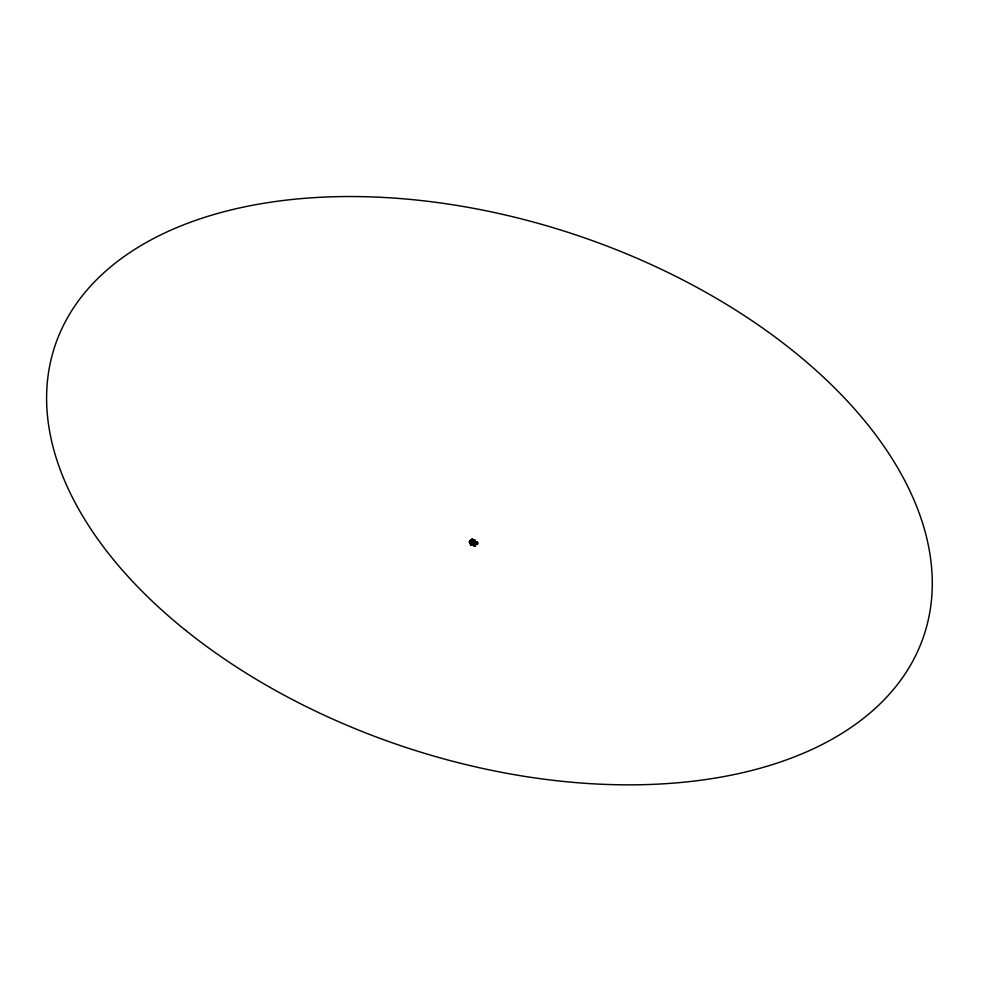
<?xml version="1.0" encoding="UTF-8"?>
<svg xmlns="http://www.w3.org/2000/svg" width="981" height="981" viewBox="0 0 981 981"><rect width="100%" height="100%" fill="white"/><g stroke="black" fill="none" stroke-linecap="round" stroke-linejoin="round"><path stroke-width="1.47" d="M469.96 543.02L470.512 541.745A2.968 2.391 3.3 0 1 470.365 540.985L470.193 541.034A2.968 2.391 3 0 1 470.561 541.733L471.518 541.88M474.792 541.953A8.854 1.116 -76.7 0 0 474.792 541.696L474.706 540.85A7.186 0.907 -76.7 0 0 474.608 540.531A1.447 0.834 18.4 0 0 474.375 539.955L473.676 539.611L473.222 545.375L475.147 545.865L473.271 545.301M474.755 541.684L474.743 541.279A9.258 1.165 -76.7 0 0 474.632 540.543M471.702 539.746L471.064 544.161C468.906 545.044 473.676 546.074 472.094 544.406L471.886 545.031L472.646 539.378L472.29 545.313L472.719 539.427L471.591 539.709A3.078 1.778 18.4 0 0 470.684 540.825M475.245 541.929A3.053 1.766 18.4 0 0 474.473 540.47L473.529 539.771L474.608 540.249A3.139 1.815 18.4 0 1 475.38 541.782A3.102 1.79 18.4 0 0 474.534 540.396L473.578 539.624L473.21 545.411M470.414 540.972L471.162 540.923L470.193 541.034M472.67 539.562L471.628 539.55A3.078 1.778 18.4 0 0 470.77 540.556M471.751 539.464A3.017 1.741 18.4 0 0 470.855 540.519L470.463 544.884L472.253 545.313M470.855 540.519L470.635 544.541L472.388 545.093M473.21 540.237L472.965 544.43L472.106 544.234M470.954 544.48L471.984 544.725L472.376 539.354L474.117 539.771L473.615 545.436L473.823 544.811L475.123 545.644M474.117 539.771L473.713 545.129L474.755 545.375L474.73 540.457L474.792 541.696M474.448 544.467L474.583 542.971L474.767 545.031M475.245 541.929L475.123 545.902M475.331 541.561A3.017 1.741 18.4 0 0 474.571 540.126A3.053 1.766 18.4 0 1 475.356 541.598L475.049 545.963L473.21 545.51M476.153 543.192L476.484 543.707A2.244 1.189 55.2 0 0 476.668 544.21L475.981 543.045M476.631 544.345A2.968 2.391 3.5 0 1 476.447 543.609L476.018 542.971M476.398 542.272L476.398 543.609A2.968 2.391 3.3 0 1 476.459 544.357L476.325 543.695A2.244 1.57 -62.5 0 1 476.472 544.234L476.472 544.234A1.447 1.165 3.4 0 0 477.747 542.824A1.447 1.165 3.4 0 0 475.748 542.015M476.582 543.106L476.938 542.677A2.232 0.638 -23.2 0 0 477.33 542.395L477.391 542.726A2.968 2.403 3.5 0 0 476.643 543.167L477.416 542.395L476.619 543.131A2.968 2.391 3.3 0 0 477.269 542.616L477.33 542.395M471.358 540.372L471.358 540.298A2.673 1.545 18.4 0 1 472.217 539.366L472.008 539.991A2.673 1.545 18.4 0 0 471.064 540.972M470.77 542.297L470.255 542.272A2.244 1.901 83.7 0 0 469.96 542.701L471.407 543.094M470.512 542.334L470.524 542.248A2.968 2.391 3.2 0 0 469.973 542.836L470.426 542.101A2.968 2.391 3 0 1 469.838 542.738L470.291 541.389A1.239 1.006 3.2 0 0 469.617 542.751A1.239 1.006 3.2 0 0 471.432 543.131M474.608 543.155L474.596 543.229A2.968 2.391 3.4 0 1 474.927 543.008M470.279 542.186L470.255 542.309A2.232 0.834 -34 0 1 469.801 542.603M474.743 541.279L474.792 541.169A6.916 0.871 -76.7 0 1 474.718 541.77M475.086 543.756A1.239 1.006 3.4 0 0 476.41 544.614A1.239 1.006 3.4 0 0 477.563 543.646A1.239 1.006 3.4 0 0 476.435 542.616L476.435 541.966L476.006 542.616A2.968 2.391 3.4 0 0 475.27 542.836M474.522 543.351L474.73 542.628L474.473 543.241M474.853 545.056L474.645 545.681L474.865 541.868A2.673 1.545 18.4 0 0 474.056 540.47L473.909 540.396M471.138 541.389L471.101 541.463A2.968 2.391 3.1 0 1 471.37 541.708M471.15 541.107L471.125 541.181A2.968 2.391 3.1 0 1 471.395 541.426M476.913 542.751L476.974 542.714A2.244 1.962 87.3 0 1 477.453 542.53M472.217 539.366L472.106 539.415A1.447 0.834 18.4 0 0 471.775 539.869A9.258 1.177 -76.7 0 1 471.824 540.065A7.186 0.907 -76.7 0 0 471.8 539.869L471.849 539.881M470.512 541.745L470.255 540.703L470.659 541.512M471.836 539.771L471.616 539.795A3.017 1.741 18.4 0 0 470.721 540.887M471.836 539.513L472.719 539.452M476.668 544.21L476.472 544.234A1.447 1.165 3.4 0 1 474.914 542.947M472.339 540.028L474.264 539.844A2.673 1.545 18.4 0 1 475.074 541.242L475 541.144M472.229 541.99L474.473 542.518M471.53 544.271L470.855 544.786L471.162 540.666A2.673 1.545 18.4 0 1 472.119 539.685M475.111 542.922L475.981 543.204A2.968 2.403 3.3 0 0 475.258 543.02M470.549 541.181L470.488 541.12A2.232 0.932 45.1 0 1 470.365 540.764M475.233 543.989L477.44 543.977L476.03 542.235M470.439 541.169L470.463 541.242A2.232 1.643 -65.6 0 0 470.169 540.813M474.706 543.045A8.437 1.055 -76.7 0 1 474.669 543.388M475.38 542.395A5.089 4.108 3.4 0 1 476.043 542.26L476.055 542.383A2.968 2.391 3.4 0 0 475.282 542.554A5.052 4.083 3.4 0 1 475.859 542.567M476.006 543.167A2.968 2.391 3.4 0 1 475.454 542.996M474.154 540.163A2.673 1.545 18.4 0 1 474.976 541.561M471.248 542.861A1.447 1.165 3.2 0 1 469.298 541.696A1.447 1.165 3.2 0 1 471.334 540.715M185.642 630.354A457.992 269.996 18.4 0 0 920.386 645.057A457.992 269.996 18.4 0 0 362.271 196.654A457.992 269.996 18.4 0 0 185.642 630.354"/></g></svg>
